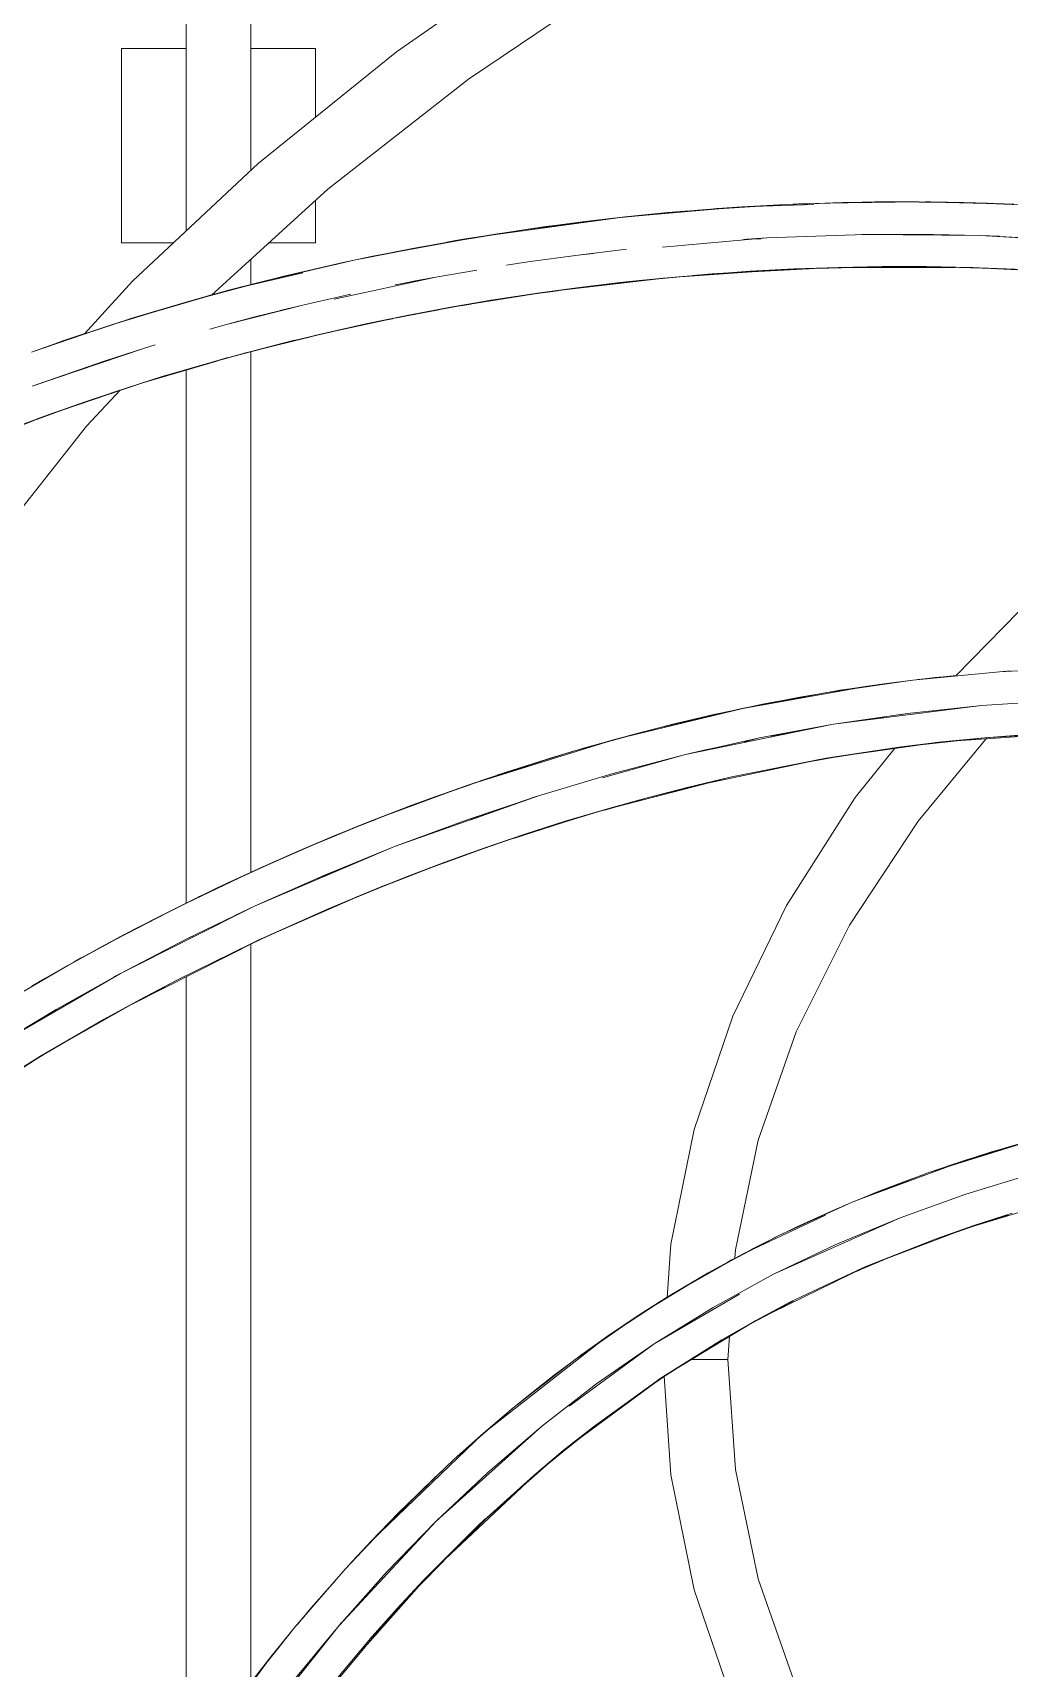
# Model space of a CAD drawing. Header units: inches. Extents: x -578 to 1873, y 397 to 1812.
# Drawn here: x 714 to 744.1, y 895.6 to 946.2 of the extents above; entities that cross this region are included whole.
import ezdxf

# ---------------------------------------------------------------- set-up
doc = ezdxf.new("R2010")
doc.units = ezdxf.units.IN
doc.header["$MEASUREMENT"] = 0
for name, color, linetype, lineweight in [('A-COLS', 52, 'Continuous', 9), ('A-GENM', 13, 'Continuous', 9), ('A-WALL', 113, 'Continuous', 13)]:
    doc.layers.add(name, color=color, linetype=linetype, lineweight=lineweight)

# ---------------------------------------------------------------- blocks, each defined once
blk = doc.blocks.new('3D Cad File Example_dwg_Pergola Post - Pergola Post - Front-2220510-_3D_-3558-Level 1')
at = {"layer": 'A-COLS'}
for p, q in [((-1, 3), (-3, 3)), ((-3, 3), (-3, -3)), ((3, 3), (1, 3)), ((3, 0.883), (3, 3)), ((3, -3), (3, -1.684)), ((-1.391, -3), (-3, -3)), ((3, -3), (1.552, -3))]:
    blk.add_line(p, q, dxfattribs=at)
blk = doc.blocks.new('3D Cad File Example_dwg_AC_Bandstand Canopy - AC_Bandstand Canopy-1783121-_3D_-3560-Level 1')
at = {"layer": 'A-GENM'}
for p, q in [((-77, 36.739), (-77, 45.552)), ((-79, 44.975), (-79, 34.866)), ((-72.5, 40.4), (-67.85, 43.649)), ((-70.276, 39.556), (-65.541, 42.751)), ((-79, 40.5), (-81, 40.5)), ((-81, 40.5), (-81, 34.5)), ((-75, 40.5), (-77, 40.5)), ((-75, 38.383), (-75, 40.5)), ((-76.777, 36.948), (-72.5, 40.4)), ((-74.625, 36.157), (-70.276, 39.556)), ((-80.66, 33.311), (-76.777, 36.948)), ((-78.221, 32.888), (-74.625, 36.157)), ((-75, 34.5), (-75, 35.816)), ((-79.391, 34.5), (-81, 34.5)), ((-75, 34.5), (-76.448, 34.5)), ((-77, 33.212), (-77, 33.998)), ((-82.142, 31.686), (-80.66, 33.311)), ((-77, 15.053), (-77, 31.14)), ((-79, 30.577), (-79, 14.102)), ((-82.078, 28.832), (-81.034, 29.944)), ((-85.146, 24.95), (-82.078, 28.832)), ((-55.23, 21.119), (-52.784, 23.617)), ((-56.393, 16.634), (-54.26, 19.213)), ((-58.34, 17.359), (-57.105, 18.901)), ((-60.459, 14.031), (-58.34, 17.359)), ((-58.507, 13.418), (-56.393, 16.634)), ((-62.119, 10.607), (-60.459, 14.031)), ((-60.154, 10.123), (-58.507, 13.418)), ((-77, -9.98), (-77, 12.837)), ((-79, 11.822), (-79, -12.749)), ((-63.311, 7.11), (-62.119, 10.607)), ((-61.329, 6.774), (-60.154, 10.123)), ((-64.028, 3.567), (-63.311, 7.11)), ((-62.033, 3.394), (-61.329, 6.774)), ((-64.14, 1.908), (-64.028, 3.567)), ((-62.052, 3.13), (-62.033, 3.394)), ((-62.268, 0), (-62.218, 0.714)), ((-62.268, 0), (-63.389, 0)), ((-62.033, -3.394), (-62.268, 0)), ((-64.028, -3.567), (-64.233, -0.517)), ((-62.033, -3.394), (-61.329, -6.774)), ((-64.028, -3.567), (-63.311, -7.11)), ((-60.154, -10.123), (-61.329, -6.774)), ((-63.311, -7.11), (-62.119, -10.607))]:
    blk.add_line(p, q, dxfattribs=at)
blk = doc.blocks.new('3D Cad File Example_dwg_AC_Bandstand Canopy Rib Centerplane - AC_Bandstand Canopy Rib Centerplane-1775948-_3D_-3561-Level 1')
at = {"layer": 'A-GENM'}
for p, q in [((-161.063, -229.948), (-158.035, -229.842)), ((-158.024, -229.842), (-158.129, -229.846)), ((-158.035, -229.842), (-156.403, -229.833)), ((-158.024, -229.842), (-158.035, -229.842)), ((-154.478, -229.869), (-158.035, -229.842)), ((-158.024, -229.842), (-154.478, -229.869)), ((-158.024, -229.842), (-157.853, -229.844)), ((-156.403, -229.833), (-155.895, -229.854)), ((-154.478, -229.869), (-156.403, -229.833)), ((-150.561, -230.096), (-154.478, -229.869)), ((-154.478, -229.869), (-153.878, -229.89)), ((-154.478, -229.869), (-151.107, -230.051)), ((-165.559, -230.318), (-166.896, -230.477)), ((-165.559, -230.318), (-165.399, -230.301)), ((-161.063, -229.948), (-164.291, -230.231)), ((-161.788, -229.994), (-161.685, -229.984)), ((-161.063, -229.948), (-161.686, -229.986)), ((-161.063, -229.948), (-161.685, -229.984)), ((-161.685, -229.984), (-161.251, -229.972)), ((-169.105, -230.79), (-168.45, -230.69)), ((-168.45, -230.69), (-166.896, -230.477)), ((-167.059, -230.503), (-166.896, -230.477)), ((-166.421, -230.432), (-166.896, -230.477)), ((-174.428, -231.838), (-171.285, -231.157)), ((-171.285, -231.157), (-172.54, -231.402)), ((-172.194, -231.336), (-171.979, -231.287)), ((-171.285, -231.157), (-171.979, -231.287)), ((-171.618, -231.23), (-171.979, -231.287)), ((-171.285, -231.157), (-170.026, -230.941)), ((-175.359, -232.012), (-173.909, -231.69)), ((-175.359, -232.012), (-177.756, -232.621)), ((-177.756, -232.621), (-176.878, -232.388)), ((-177.192, -232.481), (-176.878, -232.388)), ((-175.359, -232.012), (-176.878, -232.388)), ((-176.549, -232.314), (-176.878, -232.388)), ((-176.094, -232.193), (-175.359, -232.012)), ((-178.268, -232.766), (-177.756, -232.621)), ((-177.378, -232.521), (-177.756, -232.621)), ((-183.755, -234.53), (-180.281, -233.354)), ((-180.281, -233.354), (-181.879, -233.889)), ((-181.534, -233.755), (-180.281, -233.354)), ((-180.281, -233.354), (-179.953, -233.255)), ((-183.755, -234.53), (-181.534, -233.755)), ((-181.534, -233.755), (-181.871, -233.879)), ((-181.534, -233.755), (-181.263, -233.676)), ((-183.755, -234.53), (-183.407, -234.404))]:
    blk.add_line(p, q, dxfattribs=at)
blk = doc.blocks.new('3D Cad File Example_dwg_AC_Bandstand Canopy Rib Centerplane - AC_Bandstand Canopy Rib Centerplane-1775955-_3D_-3568-Level 1')
at = {"layer": 'A-GENM'}
for p, q in [((-15.055, -274.256), (-18.971, -276.531)), ((-16.982, -275.416), (-15.055, -274.256)), ((-16.982, -275.416), (-18.971, -276.531)), ((-18.971, -276.531), (-17.125, -275.459)), ((-23.113, -278.605), (-18.971, -276.531)), ((-21.017, -277.595), (-18.971, -276.531)), ((-19.151, -276.624), (-18.971, -276.531)), ((-18.772, -276.422), (-18.971, -276.531)), ((-23.113, -278.605), (-21.017, -277.595)), ((-21.203, -277.681), (-21.017, -277.595)), ((-20.785, -277.47), (-21.017, -277.595)), ((-22.528, -278.324), (-23.113, -278.605)), ((-27.434, -280.445), (-23.113, -278.605)), ((-25.254, -279.556), (-23.113, -278.605)), ((-23.965, -278.99), (-23.113, -278.605)), ((-27.434, -280.445), (-25.192, -279.514)), ((-25.254, -279.556), (-27.434, -280.445)), ((-25.254, -279.556), (-25.541, -279.668)), ((-25.254, -279.556), (-25.077, -279.475)), ((-27.434, -280.445), (-31.887, -282.018)), ((-29.647, -281.267), (-27.434, -280.445)), ((-29.647, -281.267), (-31.887, -282.018)), ((-29.794, -281.279), (-31.887, -282.018)), ((-29.647, -281.267), (-30.037, -281.391)), ((-31.678, -281.951), (-31.887, -282.018)), ((-34.148, -282.694), (-31.887, -282.018)), ((-36.424, -283.291), (-33.862, -282.572)), ((-36.424, -283.291), (-34.148, -282.694)), ((-40.998, -284.229), (-36.424, -283.291)), ((-36.424, -283.291), (-38.709, -283.804)), ((-37.126, -283.454), (-36.424, -283.291)), ((-36.19, -283.23), (-36.424, -283.291)), ((-40.998, -284.229), (-38.709, -283.804)), ((-39.063, -283.854), (-40.998, -284.229)), ((-38.709, -283.804), (-38.235, -283.688)), ((-40.998, -284.229), (-45.565, -284.803)), ((-40.998, -284.229), (-43.284, -284.563)), ((-42.567, -284.445), (-40.998, -284.229)), ((-45.565, -284.803), (-47.843, -284.952)), ((-45.565, -284.803), (-43.284, -284.563)), ((-45.292, -284.777), (-45.565, -284.803)), ((-43.284, -284.563), (-43.49, -284.58)), ((-43.284, -284.563), (-43.031, -284.521))]:
    blk.add_line(p, q, dxfattribs=at)
blk = doc.blocks.new('3D Cad File Example_dwg_AC_Bandstand Canopy Rib Centerplane - AC_Bandstand Canopy Rib Centerplane-1775954-_3D_-3567-Level 1')
at = {"layer": 'A-GENM'}
for p, q in [((-25.722, -256.388), (-22.997, -252.95)), ((-25.722, -256.388), (-24.323, -254.693)), ((-25.722, -256.388), (-25.018, -255.532)), ((-25.722, -256.388), (-28.723, -259.605)), ((-25.722, -256.388), (-27.189, -258.029)), ((-25.8, -256.479), (-25.722, -256.388)), ((-27.189, -258.029), (-28.723, -259.605)), ((-31.977, -262.529), (-28.723, -259.605)), ((-30.32, -261.108), (-28.723, -259.605)), ((-29.141, -260.003), (-28.723, -259.605)), ((-28.507, -259.385), (-28.723, -259.605)), ((-31.977, -262.529), (-30.32, -261.108)), ((-31.436, -262.06), (-31.977, -262.529)), ((-31.977, -262.529), (-33.69, -263.858)), ((-32.832, -263.157), (-35.456, -265.086)), ((-35.456, -265.086), (-33.69, -263.858)), ((-35.456, -265.086), (-38.093, -266.62)), ((-37.275, -266.211), (-35.456, -265.086)), ((-37.275, -266.211), (-39.146, -267.233)), ((-37.465, -266.308), (-37.275, -266.211)), ((-37.275, -266.211), (-37.124, -266.111)), ((-43.05, -268.98), (-39.146, -267.233)), ((-41.071, -268.155), (-39.146, -267.233)), ((-39.146, -267.233), (-39.603, -267.458)), ((-43.05, -268.98), (-41.071, -268.155)), ((-43.05, -268.98), (-45.085, -269.711)), ((-42.95, -268.941), (-43.05, -268.98)), ((-45.085, -269.711), (-47.177, -270.351))]:
    blk.add_line(p, q, dxfattribs=at)
blk = doc.blocks.new('3D Cad File Example_dwg-2744-Level 1')
at = {"layer": 'A-WALL'}
for p, q in [((-157.742, -228.838), (-160.478, -228.917)), ((-159.274, -228.871), (-160.478, -228.917)), ((-160.084, -228.9), (-160.265, -228.909)), ((-160.231, -228.908), (-160.084, -228.9)), ((-160.193, -228.906), (-160.084, -228.9)), ((-160.193, -228.906), (-160.084, -228.9)), ((-160.084, -228.9), (-159.747, -228.889)), ((-160.084, -228.9), (-159.937, -228.896)), ((-160.084, -228.9), (-159.935, -228.896)), ((-160.084, -228.9), (-159.937, -228.896)), ((-159.274, -228.871), (-156.368, -228.834)), ((-159.274, -228.871), (-157.742, -228.838)), ((-158.021, -228.845), (-159.274, -228.871)), ((-159.028, -228.865), (-158.728, -228.855)), ((-158.728, -228.855), (-157.518, -228.835)), ((-157.742, -228.838), (-156.368, -228.834)), ((-157.552, -228.836), (-157.742, -228.84)), ((-157.742, -228.838), (-154.993, -228.854)), ((-157.616, -228.837), (-157.552, -228.836)), ((-157.593, -228.837), (-157.518, -228.835)), ((-157.593, -228.837), (-157.518, -228.835)), ((-157.552, -228.836), (-157.518, -228.835)), ((-157.438, -228.837), (-157.552, -228.836)), ((-157.389, -228.837), (-157.518, -228.835)), ((-157.389, -228.837), (-157.518, -228.835)), ((-157.088, -228.836), (-157.518, -228.835)), ((-157.349, -228.835), (-156.368, -228.834)), ((-155.315, -228.852), (-156.368, -228.834)), ((-153.434, -228.907), (-156.368, -228.834)), ((-156.368, -228.834), (-154.993, -228.854)), ((-155.997, -228.837), (-156.171, -228.837)), ((-155.496, -228.847), (-155.997, -228.837)), ((-153.434, -228.907), (-154.993, -228.854)), ((-152.237, -228.97), (-154.993, -228.854)), ((-154.621, -228.864), (-154.824, -228.86)), ((-154.621, -228.864), (-154.795, -228.861)), ((-154.621, -228.864), (-154.742, -228.863)), ((-154.621, -228.864), (-154.742, -228.863)), ((-154.621, -228.864), (-154.74, -228.863)), ((-154.379, -228.875), (-154.621, -228.864)), ((-154.378, -228.875), (-154.621, -228.864)), ((-154.621, -228.864), (-154.246, -228.878)), ((-154.621, -228.864), (-154.397, -228.874)), ((-154.621, -228.864), (-153.434, -228.907)), ((-154.621, -228.864), (-154.474, -228.872)), ((-165.508, -229.307), (-169.892, -229.901)), ((-168.565, -229.696), (-165.894, -229.349)), ((-166.067, -229.372), (-166.768, -229.453)), ((-165.508, -229.307), (-166.548, -229.435)), ((-163.196, -229.089), (-165.894, -229.349)), ((-165.508, -229.307), (-165.894, -229.349)), ((-165.447, -229.3), (-165.613, -229.321)), ((-165.603, -229.319), (-165.447, -229.3)), ((-165.508, -229.307), (-161.839, -228.992)), ((-165.508, -229.307), (-163.196, -229.089)), ((-165.508, -229.308), (-165.447, -229.3)), ((-165.508, -229.308), (-165.447, -229.3)), ((-165.447, -229.3), (-165.508, -229.307)), ((-165.508, -229.307), (-165.447, -229.3)), ((-165.447, -229.3), (-164.118, -229.168)), ((-164.906, -229.251), (-165.447, -229.3)), ((-164.118, -229.168), (-163.468, -229.115)), ((-163.196, -229.089), (-160.478, -228.917)), ((-163.196, -229.089), (-161.839, -228.992)), ((-162.881, -229.066), (-162.614, -229.044)), ((-162.764, -229.058), (-162.614, -229.044)), ((-162.614, -229.044), (-162.764, -229.058)), ((-162.614, -229.044), (-162.208, -229.018)), ((-162.614, -229.044), (-162.421, -229.033)), ((-162.614, -229.044), (-162.421, -229.033)), ((-162.614, -229.044), (-162.589, -229.043)), ((-161.839, -228.992), (-162.589, -229.043)), ((-161.839, -228.992), (-159.61, -228.911)), ((-161.839, -228.992), (-160.478, -228.917)), ((-161.839, -228.992), (-160.944, -228.945)), ((-161.839, -228.994), (-161.437, -228.967)), ((-160.952, -228.943), (-161.437, -228.967)), ((-173.28, -230.527), (-169.892, -229.901)), ((-171.207, -230.127), (-168.565, -229.696)), ((-171.207, -230.127), (-169.892, -229.901)), ((-170.367, -229.98), (-169.892, -229.901)), ((-168.565, -229.696), (-169.892, -229.901)), ((-169.892, -229.901), (-169.076, -229.778)), ((-169.642, -229.863), (-169.384, -229.82)), ((-168.965, -229.758), (-169.384, -229.82)), ((-168.08, -229.627), (-168.432, -229.679)), ((-168.327, -229.665), (-167.958, -229.61)), ((-167.933, -229.606), (-168.242, -229.654)), ((-168.08, -229.627), (-166.768, -229.453)), ((-168.08, -229.627), (-167.643, -229.572)), ((-167.933, -229.606), (-168.08, -229.627)), ((-166.694, -229.453), (-167.958, -229.61)), ((-166.767, -229.463), (-167.958, -229.61)), ((-167.933, -229.606), (-167.958, -229.61)), ((-167.933, -229.606), (-166.736, -229.459)), ((-167.933, -229.606), (-166.736, -229.459)), ((-173.814, -230.639), (-171.207, -230.127)), ((-173.28, -230.527), (-171.207, -230.127)), ((-171.961, -230.266), (-172.585, -230.393)), ((-171.423, -230.168), (-171.961, -230.266)), ((-170.678, -230.033), (-170.945, -230.082)), ((-170.678, -230.033), (-170.823, -230.061)), ((-170.678, -230.033), (-170.788, -230.055)), ((-170.678, -230.033), (-170.277, -229.967)), ((-170.678, -230.033), (-170.367, -229.98)), ((-170.51, -230.007), (-170.678, -230.033)), ((-176.38, -231.231), (-173.814, -230.639)), ((-174.105, -230.701), (-176.019, -231.142)), ((-175.216, -230.96), (-174.496, -230.787)), ((-174.105, -230.701), (-174.496, -230.787)), ((-174.409, -230.776), (-174.105, -230.701)), ((-174.105, -230.701), (-173.814, -230.64)), ((-173.943, -230.668), (-174.105, -230.701)), ((-173.981, -230.677), (-174.105, -230.701)), ((-173.28, -230.527), (-173.814, -230.639)), ((-173.484, -230.57), (-173.235, -230.517)), ((-173.363, -230.548), (-173.235, -230.517)), ((-173.28, -230.527), (-173.235, -230.517)), ((-172.728, -230.421), (-173.235, -230.517)), ((-160.222, -230.908), (-162.925, -231.074)), ((-162.751, -231.06), (-160.222, -230.908)), ((-162.309, -231.037), (-159.768, -230.899)), ((-158.864, -230.86), (-161.576, -230.979)), ((-160.222, -230.908), (-161.576, -230.979)), ((-157.501, -230.835), (-160.222, -230.908)), ((-158.864, -230.86), (-160.222, -230.908)), ((-160.147, -230.904), (-160.222, -230.908)), ((-159.559, -230.89), (-157.954, -230.852)), ((-159.413, -230.884), (-157.809, -230.839)), ((-157.501, -230.835), (-158.864, -230.86)), ((-156.137, -230.835), (-158.864, -230.86)), ((-158.761, -230.869), (-155.247, -230.86)), ((-157.501, -230.835), (-157.809, -230.839)), ((-157.655, -230.837), (-157.809, -230.839)), ((-155.315, -230.858), (-157.809, -230.839)), ((-157.501, -230.835), (-156.137, -230.835)), ((-156.137, -230.835), (-154.768, -230.861)), ((-156.137, -230.835), (-153.4, -230.911)), ((-154.713, -230.862), (-154.768, -230.861)), ((-151.183, -231.048), (-154.768, -230.861)), ((-154.768, -230.861), (-153.4, -230.911)), ((-152.91, -230.945), (-153.988, -230.895)), ((-176.38, -231.231), (-178.901, -231.901)), ((-177.649, -231.557), (-175.394, -231.026)), ((-176.38, -231.231), (-177.649, -231.557)), ((-177.649, -231.557), (-176.804, -231.342)), ((-176.985, -231.383), (-177.327, -231.474)), ((-176.985, -231.383), (-176.824, -231.345)), ((-176.246, -231.2), (-176.019, -231.142)), ((-176.213, -231.192), (-176.019, -231.142)), ((-176.207, -231.191), (-176.019, -231.142)), ((-168.077, -231.646), (-165.606, -231.33)), ((-165.606, -231.33), (-167.801, -231.609)), ((-164.315, -231.2), (-167.588, -231.586)), ((-166.936, -231.49), (-164.268, -231.191)), ((-166.936, -231.49), (-165.606, -231.33)), ((-166.715, -231.471), (-166.331, -231.422)), ((-162.751, -231.06), (-165.606, -231.33)), ((-165.606, -231.33), (-164.268, -231.191)), ((-164.904, -231.257), (-165.606, -231.33)), ((-161.576, -230.979), (-164.268, -231.191)), ((-162.925, -231.074), (-164.268, -231.191)), ((-160.629, -230.937), (-163.887, -231.161)), ((-162.751, -231.06), (-163.347, -231.111)), ((-162.925, -231.074), (-161.576, -230.979)), ((-162.751, -231.06), (-162.925, -231.074)), ((-160.889, -230.949), (-161.458, -230.983)), ((-181.371, -232.65), (-178.901, -231.901)), ((-180.825, -232.476), (-177.649, -231.557)), ((-180.825, -232.476), (-178.901, -231.901)), ((-177.649, -231.557), (-178.901, -231.901)), ((-178.566, -231.809), (-178.212, -231.709)), ((-178.507, -231.793), (-178.352, -231.747)), ((-178.372, -231.756), (-178.212, -231.709)), ((-177.649, -231.557), (-178.352, -231.747)), ((-178.352, -231.747), (-178.042, -231.667)), ((-178.212, -231.709), (-178.352, -231.747)), ((-177.923, -231.632), (-178.212, -231.709)), ((-178.212, -231.709), (-178.042, -231.665)), ((-178.212, -231.709), (-178.118, -231.686)), ((-169.576, -231.876), (-172.181, -232.345)), ((-170.884, -232.101), (-168.092, -231.651)), ((-170.884, -232.101), (-169.576, -231.876)), ((-169.899, -231.934), (-168.914, -231.779)), ((-166.936, -231.49), (-169.576, -231.876)), ((-169.576, -231.876), (-168.077, -231.646)), ((-166.936, -231.49), (-168.077, -231.646)), ((-168.077, -231.646), (-167.963, -231.63)), ((-167.904, -231.632), (-167.532, -231.579)), ((-180.623, -232.413), (-180.863, -232.492)), ((-180.825, -232.476), (-180.623, -232.413)), ((-180.757, -232.456), (-180.703, -232.438)), ((-180.751, -232.454), (-180.703, -232.438)), ((-180.703, -232.438), (-180.748, -232.453)), ((-179.423, -232.052), (-180.703, -232.438)), ((-180.703, -232.438), (-180.427, -232.357)), ((-180.703, -232.438), (-180.623, -232.413)), ((-180.623, -232.413), (-180.017, -232.236)), ((-179.423, -232.052), (-179.071, -231.952)), ((-172.181, -232.345), (-174.748, -232.896)), ((-173.451, -232.606), (-170.884, -232.101)), ((-173.451, -232.606), (-172.181, -232.345)), ((-172.566, -232.428), (-171.192, -232.167)), ((-172.564, -232.427), (-171.215, -232.171)), ((-172.495, -232.412), (-170.884, -232.101)), ((-170.884, -232.101), (-172.181, -232.345)), ((-171.973, -232.315), (-171.215, -232.171)), ((-170.884, -232.101), (-170.539, -232.04)), ((-170.511, -232.045), (-170.206, -231.991)), ((-181.371, -232.65), (-183.781, -233.475)), ((-180.825, -232.476), (-183.056, -233.217)), ((-181.371, -232.65), (-183.056, -233.217)), ((-180.825, -232.476), (-182.731, -233.103)), ((-182.731, -233.105), (-182.131, -232.902)), ((-181.371, -232.65), (-180.825, -232.476)), ((-177.27, -233.526), (-174.748, -232.896)), ((-173.451, -232.606), (-176.017, -233.201)), ((-176.017, -233.201), (-174.748, -232.896)), ((-173.879, -232.709), (-175.086, -232.98)), ((-173.451, -232.606), (-175.03, -232.966)), ((-173.451, -232.606), (-174.748, -232.896)), ((-174.019, -232.739), (-174.63, -232.876)), ((-173.917, -232.717), (-174.301, -232.803)), ((-174.019, -232.739), (-174.257, -232.792)), ((-173.192, -232.552), (-173.451, -232.606)), ((-172.629, -232.444), (-173.068, -232.535)), ((-183.056, -233.217), (-183.781, -233.475)), ((-183.134, -233.251), (-182.731, -233.103)), ((-183.056, -233.217), (-182.731, -233.103)), ((-182.976, -233.188), (-183.056, -233.218)), ((-182.976, -233.188), (-183.056, -233.218)), ((-182.976, -233.188), (-183.056, -233.217)), ((-182.866, -233.15), (-182.803, -233.128)), ((-182.401, -232.996), (-182.803, -233.128)), ((-182.433, -233.007), (-182.803, -233.128)), ((-182.731, -233.103), (-182.803, -233.128)), ((-176.017, -233.201), (-178.096, -233.752)), ((-176.017, -233.201), (-177.27, -233.526)), ((-176.249, -233.271), (-177.244, -233.527)), ((-176.703, -233.38), (-176.017, -233.201)), ((-176.017, -233.201), (-175.649, -233.111)), ((-175.58, -233.103), (-175.19, -233.01)), ((-178.054, -233.751), (-180.411, -234.443)), ((-178.335, -233.831), (-179.931, -234.296)), ((-177.27, -233.526), (-179.741, -234.234)), ((-178.096, -233.752), (-179.741, -234.234)), ((-179.285, -234.108), (-178.325, -233.828)), ((-177.27, -233.526), (-178.096, -233.752)), ((-177.713, -233.647), (-178.096, -233.752)), ((-178.037, -233.746), (-177.177, -233.509)), ((-177.206, -233.511), (-177.076, -233.477)), ((-183.339, -235.443), (-180.411, -234.443)), ((-179.741, -234.234), (-182.153, -235.02)), ((-180.411, -234.443), (-182.153, -235.02)), ((-180.411, -234.443), (-181.325, -234.747)), ((-180.438, -234.461), (-179.857, -234.28)), ((-180.411, -234.443), (-179.741, -234.234)), ((-180.246, -234.391), (-180.411, -234.443)), ((-181.766, -234.894), (-181.851, -234.922)), ((-181.46, -234.794), (-181.591, -234.838)), ((-183.339, -235.443), (-186.646, -236.769)), ((-184.499, -235.882), (-182.153, -235.02)), ((-183.339, -235.443), (-184.499, -235.882)), ((-183.602, -235.542), (-183.339, -235.443)), ((-183.339, -235.443), (-182.153, -235.02)), ((-183.339, -235.443), (-183.033, -235.333)), ((-156.552, -243.609), (-153.877, -243.349)), ((-155.996, -243.545), (-156.399, -243.594)), ((-156.278, -243.582), (-155.87, -243.531)), ((-156.271, -243.582), (-155.996, -243.545)), ((-156.265, -243.581), (-155.996, -243.545)), ((-156.197, -243.574), (-155.87, -243.531)), ((-155.218, -243.468), (-155.996, -243.545)), ((-155.227, -243.477), (-155.996, -243.545)), ((-155.996, -243.545), (-155.87, -243.531)), ((-155.224, -243.475), (-155.87, -243.531)), ((-151.185, -243.212), (-153.877, -243.349)), ((-153.537, -243.325), (-153.877, -243.349)), ((-159.207, -243.991), (-161.838, -244.488)), ((-157.88, -243.784), (-161.809, -244.482)), ((-159.207, -243.991), (-161.809, -244.482)), ((-159.363, -244.02), (-160.045, -244.136)), ((-159.207, -243.991), (-156.552, -243.609)), ((-157.88, -243.784), (-159.207, -243.991)), ((-158.808, -243.925), (-159.019, -243.962)), ((-158.699, -243.908), (-158.852, -243.936)), ((-158.699, -243.908), (-158.849, -243.935)), ((-158.808, -243.925), (-158.41, -243.867)), ((-158.808, -243.925), (-158.647, -243.904)), ((-158.699, -243.908), (-158.808, -243.925)), ((-158.699, -243.908), (-157.88, -243.784)), ((-158.699, -243.908), (-158.527, -243.885)), ((-158.699, -243.908), (-158.536, -243.886)), ((-157.88, -243.784), (-156.552, -243.609)), ((-157.88, -243.784), (-157.345, -243.717)), ((-157.88, -243.784), (-157.57, -243.752)), ((-157.598, -243.747), (-157.356, -243.712)), ((-156.966, -243.664), (-157.356, -243.712)), ((-165.725, -245.432), (-161.809, -244.482)), ((-164.439, -245.093), (-161.838, -244.488)), ((-164.006, -244.985), (-161.809, -244.482)), ((-162.698, -244.676), (-162.089, -244.546)), ((-161.809, -244.482), (-161.838, -244.488)), ((-161.147, -244.346), (-161.809, -244.482)), ((-161.5, -244.424), (-161.213, -244.359)), ((-161.213, -244.359), (-161.5, -244.424)), ((-161.147, -244.346), (-161.476, -244.42)), ((-161.476, -244.416), (-161.213, -244.359)), ((-161.213, -244.359), (-160.045, -244.136)), ((-160.137, -244.166), (-161.213, -244.359)), ((-161.147, -244.346), (-161.213, -244.359)), ((-160.055, -244.151), (-161.147, -244.346)), ((-164.006, -244.985), (-164.315, -245.064)), ((-164.279, -245.056), (-164.006, -244.985)), ((-164.006, -244.985), (-164.222, -245.042)), ((-164.006, -244.985), (-164.221, -245.042)), ((-164.214, -245.041), (-164.006, -244.985)), ((-164.189, -245.035), (-164.006, -244.985)), ((-164.006, -244.985), (-162.698, -244.676)), ((-164.006, -244.985), (-163.125, -244.787)), ((-163.126, -244.788), (-164.006, -244.985)), ((-163.178, -244.8), (-164.006, -244.985)), ((-170.3, -246.854), (-165.725, -245.432)), ((-164.439, -245.093), (-167.006, -245.797)), ((-165.725, -245.432), (-167.006, -245.797)), ((-166.72, -245.719), (-165.725, -245.432)), ((-165.725, -245.432), (-164.439, -245.093)), ((-165.725, -245.432), (-164.765, -245.182)), ((-165.495, -245.372), (-165.311, -245.32)), ((-164.886, -245.211), (-165.311, -245.32)), ((-155.663, -245.52), (-159.235, -246.024)), ((-156.984, -245.68), (-154.343, -245.392)), ((-155.663, -245.52), (-156.984, -245.68)), ((-155.856, -245.542), (-155.663, -245.52)), ((-155.663, -245.52), (-151.573, -245.236)), ((-155.663, -245.52), (-154.343, -245.392)), ((-155.315, -245.488), (-155.663, -245.52)), ((-154.523, -245.415), (-154.727, -245.434)), ((-151.685, -245.229), (-154.343, -245.392)), ((-153.147, -245.303), (-154.343, -245.392)), ((-167.006, -245.797), (-169.537, -246.594)), ((-169.149, -246.465), (-167.445, -245.928)), ((-167.882, -246.061), (-169.149, -246.465)), ((-167.445, -245.928), (-168.18, -246.166)), ((-167.445, -245.928), (-167.987, -246.106)), ((-167.882, -246.061), (-167.59, -245.973)), ((-167.445, -245.928), (-166.653, -245.694)), ((-167.445, -245.928), (-167.174, -245.85)), ((-167.445, -245.928), (-167.266, -245.878)), ((-167.265, -245.876), (-166.816, -245.741)), ((-166.816, -245.741), (-166.474, -245.645)), ((-166.816, -245.741), (-166.653, -245.694)), ((-166.816, -245.741), (-166.708, -245.712)), ((-166.759, -245.727), (-166.653, -245.694)), ((-166.495, -245.651), (-166.653, -245.694)), ((-166.495, -245.651), (-166.653, -245.694)), ((-159.235, -246.024), (-163.48, -246.915)), ((-159.235, -246.024), (-160.99, -246.37)), ((-159.379, -246.054), (-160.437, -246.262)), ((-159.921, -246.16), (-159.384, -246.055)), ((-159.644, -246.11), (-158.733, -245.953)), ((-156.984, -245.68), (-159.604, -246.089)), ((-159.235, -246.024), (-159.604, -246.089)), ((-159.235, -246.024), (-156.984, -245.68)), ((-168.367, -246.227), (-170.3, -246.854)), ((-169.149, -246.465), (-169.403, -246.551)), ((-169.149, -246.465), (-169.394, -246.549)), ((-169.149, -246.465), (-169.337, -246.531)), ((-169.149, -246.465), (-168.03, -246.119)), ((-159.604, -246.089), (-162.198, -246.613)), ((-170.3, -246.854), (-173.257, -247.951)), ((-170.787, -247.025), (-173.257, -247.951)), ((-172.028, -247.478), (-169.537, -246.594)), ((-170.3, -246.854), (-172.028, -247.478)), ((-171.797, -247.392), (-170.787, -247.025)), ((-170.787, -247.025), (-171.307, -247.222)), ((-170.23, -246.835), (-170.787, -247.025)), ((-170.3, -246.854), (-170.787, -247.025)), ((-170.32, -246.872), (-170.787, -247.025)), ((-170.3, -246.855), (-170.408, -246.892)), ((-170.3, -246.854), (-169.537, -246.594)), ((-165.996, -247.599), (-162.492, -246.695)), ((-162.198, -246.613), (-164.76, -247.243)), ((-163.48, -246.915), (-164.76, -247.243)), ((-162.198, -246.613), (-163.48, -246.915)), ((-163.48, -246.915), (-163.402, -246.897)), ((-163.023, -246.817), (-163.182, -246.855)), ((-162.911, -246.789), (-162.632, -246.721)), ((-174.476, -248.445), (-172.028, -247.478)), ((-172.028, -247.478), (-173.257, -247.951)), ((-171.797, -247.392), (-171.904, -247.433)), ((-171.55, -247.301), (-171.832, -247.407)), ((-171.55, -247.301), (-171.797, -247.392)), ((-171.546, -247.304), (-171.797, -247.392)), ((-171.55, -247.301), (-171.728, -247.37)), ((-171.55, -247.301), (-171.114, -247.145)), ((-168.537, -248.369), (-165.914, -247.562)), ((-167.289, -247.971), (-164.76, -247.243)), ((-167.289, -247.971), (-165.914, -247.562)), ((-166.713, -247.805), (-164.934, -247.3)), ((-166.339, -247.685), (-165.914, -247.562)), ((-165.676, -247.51), (-166.078, -247.623)), ((-165.914, -247.562), (-164.76, -247.243)), ((-165.899, -247.571), (-165.176, -247.367)), ((-165.023, -247.321), (-165.231, -247.379)), ((-175.612, -248.927), (-173.257, -247.951)), ((-174.476, -248.445), (-173.257, -247.951)), ((-173.021, -247.866), (-173.745, -248.146)), ((-173.166, -247.926), (-173.745, -248.146)), ((-173.745, -248.146), (-173.257, -247.951)), ((-172.887, -247.806), (-173.073, -247.88)), ((-172.512, -247.664), (-172.887, -247.806)), ((-169.779, -248.79), (-167.289, -247.971)), ((-168.893, -248.499), (-166.779, -247.824)), ((-168.537, -248.369), (-166.654, -247.783)), ((-168.537, -248.369), (-167.289, -247.971)), ((-166.488, -247.741), (-166.869, -247.856)), ((-176.877, -249.489), (-174.476, -248.445)), ((-175.612, -248.927), (-173.745, -248.146)), ((-175.612, -248.927), (-174.476, -248.445)), ((-174.291, -248.37), (-174.106, -248.292)), ((-174.106, -248.292), (-174.214, -248.338)), ((-174.212, -248.338), (-174.106, -248.292)), ((-174.106, -248.292), (-173.745, -248.146)), ((-173.789, -248.166), (-174.106, -248.292)), ((-173.954, -248.234), (-174.106, -248.292)), ((-174.023, -248.264), (-173.745, -248.146)), ((-168.537, -248.369), (-171.007, -249.232)), ((-169.779, -248.79), (-168.537, -248.369)), ((-169.635, -248.753), (-168.999, -248.534)), ((-168.537, -248.369), (-169.11, -248.562)), ((-168.177, -248.263), (-167.924, -248.182)), ((-175.612, -248.927), (-178.059, -250.04)), ((-175.612, -248.927), (-176.877, -249.489)), ((-175.612, -248.927), (-176.508, -249.323)), ((-175.454, -248.86), (-175.315, -248.799)), ((-175.315, -248.799), (-174.939, -248.641)), ((-169.779, -248.79), (-172.227, -249.696)), ((-170.031, -248.891), (-171.734, -249.513)), ((-169.779, -248.79), (-171.007, -249.232)), ((-170.3, -248.979), (-170.861, -249.178)), ((-169.854, -248.82), (-169.983, -248.866)), ((-176.877, -249.489), (-179.227, -250.609)), ((-176.877, -249.489), (-178.059, -250.04)), ((-178.059, -250.04), (-177.083, -249.588)), ((-176.728, -249.423), (-176.556, -249.344)), ((-176.556, -249.344), (-176.676, -249.4)), ((-176.665, -249.395), (-176.508, -249.323)), ((-176.556, -249.344), (-176.658, -249.392)), ((-176.583, -249.359), (-176.508, -249.323)), ((-176.556, -249.344), (-176.221, -249.197)), ((-176.556, -249.344), (-176.388, -249.272)), ((-176.556, -249.344), (-176.508, -249.323)), ((-176.508, -249.323), (-176.174, -249.18)), ((-176.231, -249.204), (-176.508, -249.323)), ((-173.434, -250.179), (-170.861, -249.178)), ((-172.227, -249.696), (-171.007, -249.232)), ((-171.526, -249.437), (-171.647, -249.484)), ((-170.861, -249.178), (-171.304, -249.346)), ((-171.007, -249.232), (-170.861, -249.178)), ((-180.571, -251.294), (-178.059, -250.04)), ((-179.467, -250.739), (-178.059, -250.04)), ((-179.227, -250.609), (-178.059, -250.04)), ((-177.689, -249.865), (-177.875, -249.954)), ((-177.689, -249.865), (-177.25, -249.663)), ((-172.227, -249.696), (-174.63, -250.681)), ((-172.628, -249.864), (-173.66, -250.284)), ((-172.227, -249.696), (-173.434, -250.179)), ((-173.434, -250.179), (-172.834, -249.939)), ((-179.227, -250.609), (-181.524, -251.8)), ((-180.571, -251.294), (-179.227, -250.609)), ((-178.855, -250.425), (-179.042, -250.518)), ((-178.431, -250.218), (-178.855, -250.425)), ((-178.452, -250.231), (-178.855, -250.425)), ((-178.693, -250.349), (-178.855, -250.425)), ((-178.635, -250.32), (-178.431, -250.218)), ((-178.557, -250.283), (-178.431, -250.218)), ((-178.301, -250.158), (-178.431, -250.218)), ((-176.8, -251.657), (-173.434, -250.179)), ((-173.434, -250.179), (-174.63, -250.681)), ((-173.78, -250.323), (-173.434, -250.179)), ((-180.287, -251.146), (-179.798, -250.903)), ((-180.287, -251.146), (-180.004, -251.004)), ((-180.287, -251.146), (-180.14, -251.075)), ((-180.186, -251.095), (-180.006, -251.001)), ((-179.533, -250.764), (-180.006, -251.001)), ((-176.985, -251.744), (-174.63, -250.681)), ((-176.8, -251.657), (-174.63, -250.681)), ((-180.571, -251.294), (-182.652, -252.422)), ((-180.571, -251.294), (-182.652, -252.422)), ((-180.571, -251.294), (-181.524, -251.8)), ((-181.142, -251.594), (-181.302, -251.681)), ((-181.142, -251.594), (-180.287, -251.146)), ((-181.142, -251.594), (-180.91, -251.473)), ((-181.142, -251.594), (-181.053, -251.549)), ((-180.571, -251.294), (-180.287, -251.146)), ((-180.569, -251.3), (-180.287, -251.146)), ((-176.379, -251.473), (-176.98, -251.753)), ((-176.8, -251.657), (-176.68, -251.601)), ((-183.762, -253.059), (-181.524, -251.8)), ((-182.652, -252.422), (-181.524, -251.8)), ((-181.885, -251.999), (-182.261, -252.203)), ((-180.712, -253.646), (-176.779, -251.652)), ((-176.985, -251.744), (-179.287, -252.88)), ((-176.985, -251.744), (-176.8, -251.657)), ((-182.652, -252.422), (-184.715, -253.628)), ((-182.652, -252.422), (-184.715, -253.628)), ((-182.652, -252.422), (-183.762, -253.059)), ((-182.652, -252.422), (-183.45, -252.877)), ((-183.366, -252.829), (-183.003, -252.624)), ((-182.652, -252.422), (-183.167, -252.724)), ((-182.458, -252.314), (-182.261, -252.203)), ((-183.45, -252.877), (-183.568, -252.948)), ((-183.366, -252.829), (-183.564, -252.946)), ((-183.477, -252.895), (-183.366, -252.829)), ((-183.45, -252.877), (-183.354, -252.825)), ((-183.45, -252.877), (-183.366, -252.829)), ((-179.287, -252.88), (-181.531, -254.086)), ((-179.287, -252.88), (-180.418, -253.475)), ((-179.66, -253.084), (-180.064, -253.298)), ((-180.418, -253.475), (-183.518, -255.241)), ((-180.418, -253.475), (-181.531, -254.086)), ((-180.699, -253.628), (-180.418, -253.475)), ((-179.86, -253.192), (-180.379, -253.467)), ((-181.531, -254.086), (-183.714, -255.36)), ((-181.531, -254.086), (-183.518, -255.241)), ((-181.456, -254.053), (-182.629, -254.727)), ((-183.651, -255.333), (-183.104, -255.005)), ((-183.484, -255.226), (-186.87, -257.414)), ((-185.828, -256.698), (-183.714, -255.36)), ((-183.518, -255.241), (-183.714, -255.36)), ((-183.428, -255.187), (-183.518, -255.241)), ((-151.231, -257.403), (-153.688, -258.057)), ((-156.09, -258.834), (-152.579, -257.745)), ((-156.09, -258.834), (-153.688, -258.057)), ((-152.579, -257.745), (-154.898, -258.43)), ((-154.107, -258.192), (-154.898, -258.43)), ((-154.126, -258.188), (-154.662, -258.359)), ((-154.126, -258.188), (-153.789, -258.09)), ((-152.579, -257.745), (-153.688, -258.057)), ((-158.247, -259.662), (-154.898, -258.43)), ((-156.09, -258.834), (-154.898, -258.43)), ((-155.365, -258.584), (-155.713, -258.706)), ((-155.365, -258.584), (-155.529, -258.644)), ((-155.529, -258.644), (-155.365, -258.584)), ((-155.365, -258.584), (-154.898, -258.43)), ((-155.233, -258.542), (-155.365, -258.584)), ((-155.228, -258.542), (-155.365, -258.584)), ((-155.228, -258.542), (-155.365, -258.584)), ((-155.23, -258.543), (-155.365, -258.584)), ((-154.334, -258.266), (-154.898, -258.43)), ((-156.09, -258.834), (-158.429, -259.738)), ((-156.09, -258.834), (-158.247, -259.662)), ((-157.622, -259.409), (-156.585, -259.013)), ((-156.894, -259.143), (-157.622, -259.409)), ((-157.622, -259.409), (-156.894, -259.143)), ((-156.235, -258.89), (-156.585, -259.013)), ((-158.247, -259.662), (-158.429, -259.738)), ((-158.247, -259.662), (-158.345, -259.705)), ((-158.247, -259.662), (-158.314, -259.693)), ((-158.247, -259.662), (-157.651, -259.42)), ((-157.651, -259.42), (-157.933, -259.543)), ((-157.922, -259.538), (-157.651, -259.42)), ((-157.892, -259.526), (-157.622, -259.409)), ((-157.848, -259.502), (-157.622, -259.409)), ((-157.651, -259.42), (-157.622, -259.409)), ((-159.254, -260.135), (-161.796, -261.33)), ((-158.429, -259.738), (-160.695, -260.768)), ((-158.838, -259.924), (-160.138, -260.5)), ((-158.975, -259.971), (-160.138, -260.5)), ((-160.138, -260.5), (-159.403, -260.181)), ((-159.404, -260.181), (-160.138, -260.5)), ((-160.138, -260.5), (-159.467, -260.209)), ((-158.975, -259.971), (-158.597, -259.814)), ((-153.482, -260.083), (-155.836, -260.868)), ((-154.669, -260.46), (-153.482, -260.083)), ((-152.436, -259.796), (-154.608, -260.458)), ((-153.615, -260.135), (-154.142, -260.303)), ((-160.547, -260.701), (-160.138, -260.5)), ((-160.469, -260.666), (-160.138, -260.5)), ((-160.427, -260.647), (-160.138, -260.5)), ((-160.427, -260.647), (-160.138, -260.5)), ((-160.406, -260.637), (-160.138, -260.5)), ((-160.325, -260.6), (-160.138, -260.5)), ((-154.669, -260.46), (-157.956, -261.71)), ((-154.669, -260.46), (-155.836, -260.868)), ((-155.171, -260.651), (-154.821, -260.53)), ((-154.669, -260.46), (-154.776, -260.497)), ((-154.549, -260.439), (-154.054, -260.282)), ((-162.88, -261.925), (-160.695, -260.768)), ((-161.796, -261.33), (-160.695, -260.768)), ((-161.796, -261.33), (-161.192, -261.028)), ((-161.529, -261.194), (-161.283, -261.063)), ((-161.283, -261.063), (-160.997, -260.922)), ((-155.836, -260.868), (-158.122, -261.782)), ((-155.836, -260.868), (-157.956, -261.71)), ((-164.107, -262.65), (-161.796, -261.33)), ((-162.88, -261.925), (-161.796, -261.33)), ((-162.659, -261.818), (-161.796, -261.33)), ((-162.179, -261.535), (-162.304, -261.609)), ((-162.179, -261.535), (-162.245, -261.571)), ((-162.179, -261.535), (-162.061, -261.475)), ((-161.401, -263.389), (-157.956, -261.71)), ((-157.956, -261.71), (-158.857, -262.124)), ((-157.834, -261.666), (-158.789, -262.099)), ((-157.841, -261.669), (-158.493, -261.964)), ((-157.826, -261.663), (-158.337, -261.895)), ((-157.84, -261.669), (-158.276, -261.866)), ((-157.446, -261.516), (-158.145, -261.807)), ((-157.956, -261.71), (-158.122, -261.782)), ((-157.812, -261.649), (-157.956, -261.71)), ((-162.88, -261.925), (-164.978, -263.202)), ((-164.107, -262.65), (-162.88, -261.925)), ((-160.33, -262.822), (-158.122, -261.782)), ((-165.991, -263.884), (-164.107, -262.65)), ((-164.107, -262.65), (-165.99, -263.883)), ((-164.107, -262.65), (-164.978, -263.202)), ((-163.782, -262.452), (-164.107, -262.65)), ((-163.782, -262.452), (-164.055, -262.622)), ((-163.782, -262.452), (-163.936, -262.555)), ((-163.782, -262.452), (-163.446, -262.262)), ((-164.978, -263.202), (-166.984, -264.596)), ((-164.978, -263.202), (-165.99, -263.883)), ((-164.566, -262.938), (-164.736, -263.049)), ((-164.307, -262.777), (-164.566, -262.938)), ((-164.566, -262.938), (-164.378, -262.822)), ((-164.482, -262.888), (-164.566, -262.938)), ((-162.453, -263.988), (-160.33, -262.822)), ((-161.401, -263.389), (-160.33, -262.822)), ((-161.401, -263.389), (-160.775, -263.064)), ((-160.922, -263.156), (-161.349, -263.382)), ((-160.678, -263.013), (-160.255, -262.794)), ((-165.8, -263.756), (-165.616, -263.626)), ((-165.308, -263.424), (-165.616, -263.626)), ((-164.354, -265.188), (-161.401, -263.389)), ((-162.453, -263.988), (-161.401, -263.389)), ((-161.826, -263.648), (-161.674, -263.561)), ((-161.517, -263.454), (-161.401, -263.389)), ((-169.815, -266.876), (-165.99, -263.883)), ((-165.99, -263.883), (-166.984, -264.596)), ((-165.991, -263.884), (-166.69, -264.381)), ((-166.631, -264.338), (-166.319, -264.119)), ((-164.484, -265.275), (-162.453, -263.988)), ((-164.354, -265.188), (-162.453, -263.988)), ((-162.71, -264.168), (-163.548, -264.682)), ((-168.897, -266.094), (-166.984, -264.596)), ((-167.122, -264.705), (-167.629, -265.082)), ((-166.69, -264.381), (-166.808, -264.47)), ((-166.631, -264.338), (-166.805, -264.468)), ((-166.631, -264.338), (-166.73, -264.414)), ((-166.605, -264.324), (-166.69, -264.381)), ((-166.69, -264.381), (-166.631, -264.338)), ((-167.842, -265.268), (-168.593, -265.845)), ((-167.239, -264.796), (-168.017, -265.384)), ((-167.868, -265.272), (-167.629, -265.082)), ((-167.352, -267.414), (-164.293, -265.156)), ((-164.484, -265.275), (-166.421, -266.677)), ((-164.354, -265.188), (-164.484, -265.275)), ((-164.467, -265.285), (-164.232, -265.129)), ((-164.354, -265.188), (-164.257, -265.123)), ((-168.593, -265.845), (-168.017, -265.384)), ((-168.593, -265.845), (-168.015, -265.388)), ((-168.017, -265.384), (-168.476, -265.765)), ((-168.36, -265.674), (-168.017, -265.384)), ((-168.897, -266.094), (-170.717, -267.682)), ((-168.897, -266.094), (-169.815, -266.876)), ((-168.593, -265.845), (-168.808, -266.025)), ((-168.593, -265.845), (-168.745, -265.975)), ((-168.593, -265.845), (-168.688, -265.931)), ((-169.533, -266.642), (-169.815, -266.876)), ((-169.646, -266.743), (-169.815, -266.876)), ((-169.619, -266.708), (-169.539, -266.636)), ((-169.231, -266.379), (-169.539, -266.636)), ((-168.265, -268.179), (-166.421, -266.677)), ((-166.421, -266.677), (-167.352, -267.414)), ((-173.276, -270.205), (-169.815, -266.876)), ((-169.815, -266.876), (-170.717, -267.682)), ((-170.454, -267.443), (-169.815, -266.876)), ((-167.001, -267.155), (-167.603, -267.639)), ((-167.468, -267.53), (-166.75, -266.956)), ((-167.352, -267.414), (-167.052, -267.179)), ((-167.037, -267.181), (-167.295, -267.389)), ((-166.714, -266.915), (-166.567, -266.801)), ((-170.717, -267.682), (-172.446, -269.348)), ((-170.53, -267.515), (-170.454, -267.443)), ((-170.504, -267.492), (-170.454, -267.443)), ((-170.338, -267.344), (-170.454, -267.443)), ((-170.454, -267.443), (-170.37, -267.372)), ((-170.013, -269.763), (-167.352, -267.414)), ((-168.265, -268.179), (-167.352, -267.414)), ((-167.489, -267.528), (-167.352, -267.414)), ((-172.214, -269.115), (-171.349, -268.273)), ((-171.349, -268.273), (-171.037, -267.991)), ((-170.017, -269.766), (-168.265, -268.179)), ((-170.013, -269.763), (-168.265, -268.179)), ((-172.214, -269.115), (-171.501, -268.438)), ((-171, -270.772), (-168.632, -268.544)), ((-173.276, -270.205), (-172.098, -269.052)), ((-172.377, -269.281), (-172.214, -269.115)), ((-172.33, -269.236), (-172.214, -269.115)), ((-172.287, -269.195), (-172.214, -269.115)), ((-172.059, -268.975), (-172.214, -269.115)), ((-174.086, -271.081), (-172.446, -269.348)), ((-173.276, -270.205), (-172.446, -269.348)), ((-173.06, -269.979), (-172.761, -269.674)), ((-170.013, -269.763), (-172.474, -272.281)), ((-170.017, -269.766), (-171.678, -271.427)), ((-169.693, -269.473), (-171.13, -270.88)), ((-170.712, -270.459), (-170.013, -269.763)), ((-169.794, -269.571), (-170.551, -270.313)), ((-170.013, -269.763), (-170.017, -269.766)), ((-169.75, -269.516), (-170.013, -269.763)), ((-174.086, -271.081), (-173.276, -270.205)), ((-173.276, -270.205), (-173.558, -270.505)), ((-173.387, -270.333), (-173.276, -270.205)), ((-173.06, -269.979), (-173.124, -270.048)), ((-173.878, -270.852), (-173.558, -270.505)), ((-173.878, -270.852), (-173.777, -270.746)), ((-175.639, -272.872), (-174.086, -271.081)), ((-173.952, -270.936), (-173.878, -270.852)), ((-173.878, -270.852), (-173.94, -270.923)), ((-175.135, -272.274), (-174.384, -271.425)), ((-175.003, -272.124), (-174.676, -271.744)), ((-174.382, -271.422), (-174.676, -271.744)), ((-171.889, -271.682), (-173.558, -273.578)), ((-171.889, -271.682), (-173.558, -273.578)), ((-173.251, -273.153), (-171.678, -271.427)), ((-172.474, -272.281), (-171.678, -271.427)), ((-171.899, -271.667), (-172.474, -272.281)), ((-171.744, -271.502), (-171.812, -271.575)), ((-172.474, -272.281), (-175.447, -275.839)), ((-175.423, -272.623), (-175.135, -272.274)), ((-172.474, -272.281), (-173.333, -273.252)), ((-172.474, -272.281), (-173.251, -273.153)), ((-175.448, -272.644), (-175.581, -272.805)), ((-175.542, -272.761), (-175.448, -272.644)), ((-175.448, -272.644), (-175.488, -272.696)), ((-175.448, -272.644), (-175.235, -272.395)), ((-175.31, -272.486), (-175.448, -272.644)), ((-175.448, -272.644), (-175.366, -272.555)), ((-175.639, -272.872), (-177.104, -274.714)), ((-176.382, -273.786), (-175.639, -272.872)), ((-175.937, -273.239), (-176.2, -273.559)), ((-173.251, -273.153), (-174.737, -274.932)), ((-176.382, -273.786), (-179.14, -277.554)), ((-176.382, -273.786), (-177.104, -274.714)), ((-176.382, -273.786), (-176.926, -274.481)), ((-176.382, -273.786), (-176.131, -273.483)), ((-176.382, -273.786), (-176.254, -273.639)), ((-176.254, -273.629), (-176.2, -273.559))]:
    blk.add_line(p, q, dxfattribs=at)
for name, p in [('3D Cad File Example_dwg_AC_Bandstand Canopy - AC_Bandstand Canopy-1783121-_3D_-3560-Level 1', (-100, -264.6)), ('3D Cad File Example_dwg_Pergola Post - Pergola Post - Front-2220510-_3D_-3558-Level 1', (-178, -227.1)), ('3D Cad File Example_dwg_AC_Bandstand Canopy Rib Centerplane - AC_Bandstand Canopy Rib Centerplane-1775948-_3D_-3561-Level 1', (0, 0))]:
    blk.add_blockref(name, p)
at = {"rotation": 180}
for name in ['3D Cad File Example_dwg_AC_Bandstand Canopy Rib Centerplane - AC_Bandstand Canopy Rib Centerplane-1775955-_3D_-3568-Level 1', '3D Cad File Example_dwg_AC_Bandstand Canopy Rib Centerplane - AC_Bandstand Canopy Rib Centerplane-1775954-_3D_-3567-Level 1']:
    blk.add_blockref(name, (-200, -529.2), dxfattribs=at)

msp = doc.modelspace()

# ---------------------------------------------------------------- block references
at = {"layer": 'A-WALL', "color": 30, "lineweight": 9}
msp.add_blockref('3D Cad File Example_dwg-2744-Level 1', (897.689, 1169.788), dxfattribs=at)

doc.saveas('drawing.dxf')
